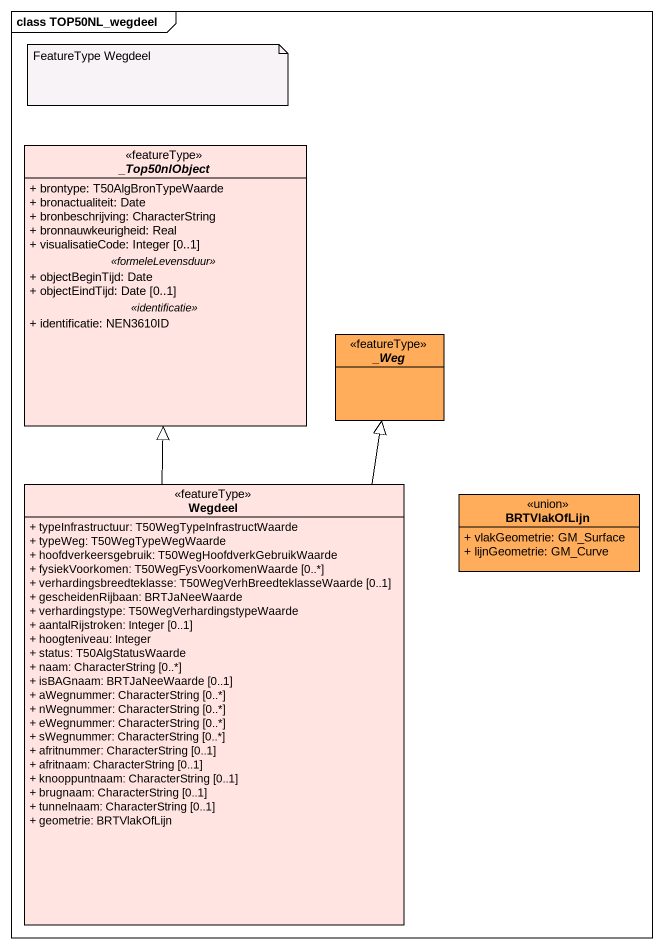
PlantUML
@startuml
mainframe class TOP50NL_wegdeel
hide circle
hide empty members
skinparam classAttributeIconSize 0
abstract class "_Top50nlObject" as Top50nlObject <<featureType>> #FFE4E1 {
  + brontype: T50AlgBronTypeWaarde
  + bronactualiteit: Date
  + bronbeschrijving: CharacterString
  + bronnauwkeurigheid: Real
  + visualisatieCode: Integer [0..1]
  .. <<formeleLevensduur>> ..
  + objectBeginTijd: Date
  + objectEindTijd: Date [0..1]
  .. <<identificatie>> ..
  + identificatie: NEN3610ID
}
abstract class "_Weg" as Weg <<featureType>> #FFAD5B
class Wegdeel <<featureType>> #FFE4E1 {
  + typeInfrastructuur: T50WegTypeInfrastructWaarde
  + typeWeg: T50WegTypeWegWaarde
  + hoofdverkeersgebruik: T50WegHoofdverkGebruikWaarde
  + fysiekVoorkomen: T50WegFysVoorkomenWaarde [0..*]
  + verhardingsbreedteklasse: T50WegVerhBreedteklasseWaarde [0..1]
  + gescheidenRijbaan: BRTJaNeeWaarde
  + verhardingstype: T50WegVerhardingstypeWaarde
  + aantalRijstroken: Integer [0..1]
  + hoogteniveau: Integer
  + status: T50AlgStatusWaarde
  + naam: CharacterString [0..*]
  + isBAGnaam: BRTJaNeeWaarde [0..1]
  + aWegnummer: CharacterString [0..*]
  + nWegnummer: CharacterString [0..*]
  + eWegnummer: CharacterString [0..*]
  + sWegnummer: CharacterString [0..*]
  + afritnummer: CharacterString [0..1]
  + afritnaam: CharacterString [0..1]
  + knooppuntnaam: CharacterString [0..1]
  + brugnaam: CharacterString [0..1]
  + tunnelnaam: CharacterString [0..1]
  + geometrie: BRTVlakOfLijn
}
class BRTVlakOfLijn <<union>> #FFAD5B {
  + vlakGeometrie: GM_Surface
  + lijnGeometrie: GM_Curve
}
Wegdeel -up-|> Top50nlObject
Wegdeel -up-|> Weg
note as N1
  FeatureType Wegdeel
end note
@enduml
